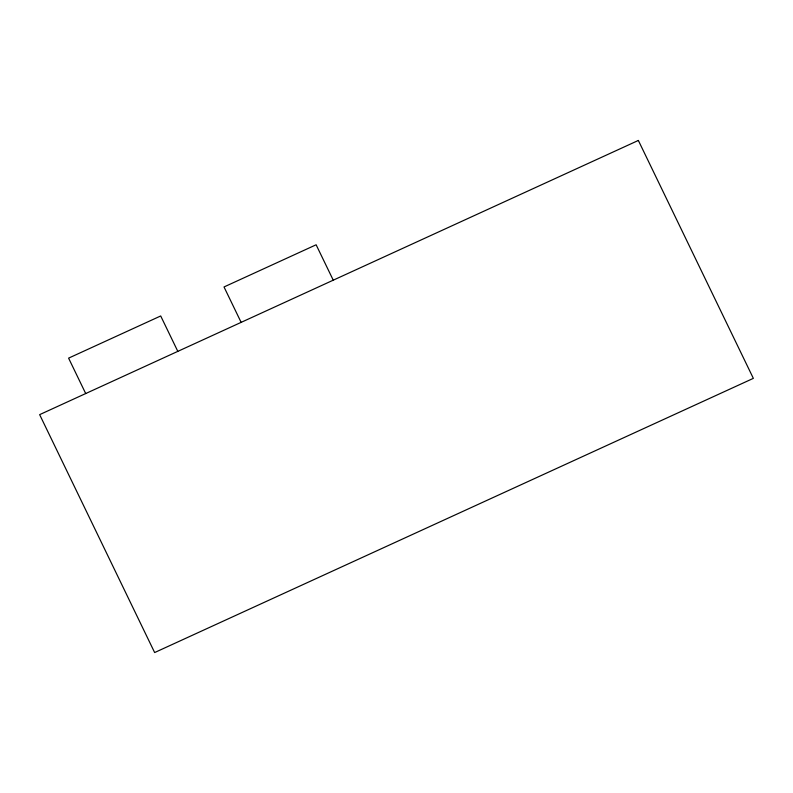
<?xml version="1.0" encoding="UTF-8"?>
<svg xmlns="http://www.w3.org/2000/svg" width="793" height="793" viewBox="0 0 793 793"><rect width="100%" height="100%" fill="white"/><g stroke="black" fill="none" stroke-linecap="round" stroke-linejoin="round"><path stroke-width="1.19" d="M333.248 280.177L316.129 244.779L224.022 286.957L241.131 322.364M177.81 351.358L160.701 315.961L68.594 358.139L85.703 393.546M638.355 140.45L39.65 414.64L154.645 652.55L753.35 378.36L638.355 140.45"/></g></svg>
